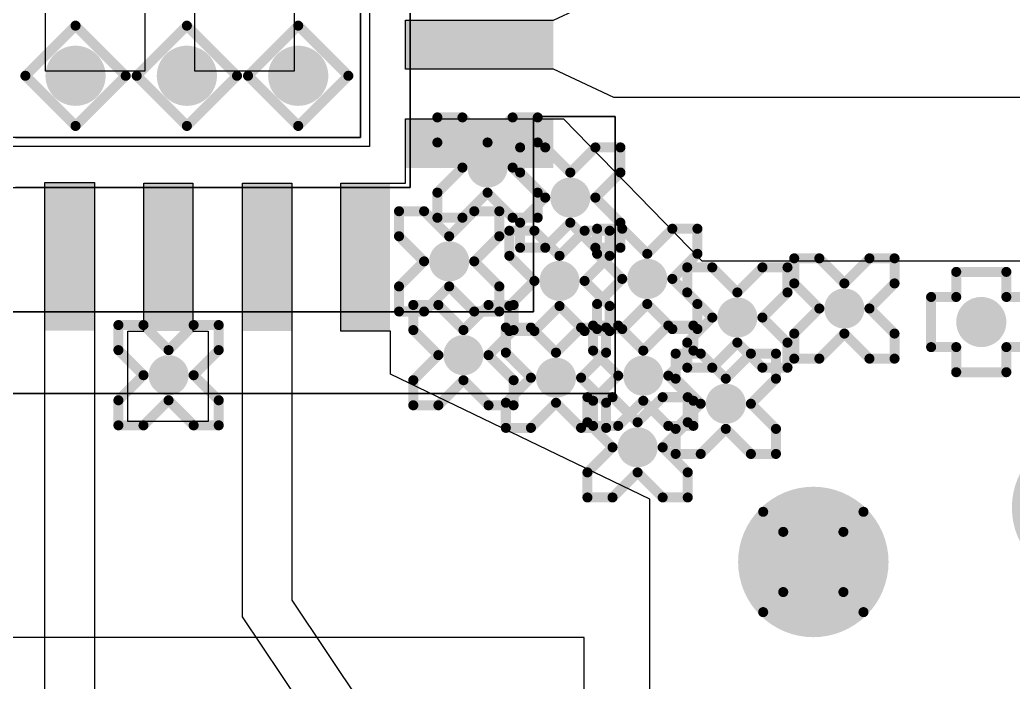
# Model space of a CAD drawing. Header units: millimetres. Extents: x -0.89 to 0.88, y -1.01 to 1.57.
# Drawn here: x -0.0001 to 0.1979, y -0.1763 to -0.0442 of the extents above; entities that cross this region are included whole.
import ezdxf

# ---------------------------------------------------------------- set-up
doc = ezdxf.new("R2010")
doc.units = ezdxf.units.MM
doc.header["$MEASUREMENT"] = 0
for name, color, linetype in [('BottomLayer', 5, 'Continuous'), ('DrillDrawing', 1, 'Continuous'), ('MultiLayer', 9, 'Continuous'), ('TopLayer', 1, 'Continuous'), ('TopPaste', 8, 'Continuous'), ('TopSolder', 216, 'Continuous'), ('ViaHoleLayer', 16, 'Continuous')]:
    doc.layers.add(name, color=color, linetype=linetype)

msp = doc.modelspace()

# ---------------------------------------------------------------- linework, layer by layer
at = {"layer": 'BottomLayer'}
for points, const_width in [([(0.008, -0.0554, 1), (0.014, -0.0554, 1)], 0.006), ([(0.0302, -0.0554, 1), (0.0362, -0.0554, 1)], 0.006), ([(0.0524, -0.0554, 1), (0.0584, -0.0554, 1)], 0.006), ([(0.09115, -0.0737, 1), (0.09515, -0.0737, 1)], 0.004), ([(0.10765, -0.07969, 1), (0.11165, -0.07969, 1)], 0.004), ([(0.0835, -0.0924, 1), (0.0875, -0.0924, 1)], 0.004), ([(0.1055, -0.0963, 1), (0.1095, -0.0963, 1)], 0.004), ([(0.123, -0.0959, 1), (0.127, -0.0959, 1)], 0.004), ([(0.1623, -0.1018, 1), (0.1663, -0.1018, 1)], 0.004), ([(0.14096, -0.1036, 1), (0.14496, -0.1036, 1)], 0.004), ([(0.1891, -0.1045, 1), (0.1941, -0.1045, 1)], 0.005), ([(0.08635, -0.1111, 1), (0.09035, -0.1111, 1)], 0.004), ([(0.02755, -0.1151, 1), (0.03155, -0.1151, 1)], 0.004), ([(0.1048, -0.1156, 1), (0.1088, -0.1156, 1)], 0.004), ([(0.1222, -0.1152, 1), (0.1262, -0.1152, 1)], 0.004), ([(0.13866, -0.1208, 1), (0.14266, -0.1208, 1)], 0.004), ([(0.12107, -0.12948, 1), (0.12507, -0.12948, 1)], 0.004), ([(0.2052, -0.1415, 1), (0.2202, -0.1415, 1)], 0.015), ([(0.15061, -0.15234, 1), (0.16561, -0.15234, 1)], 0.015)]:
    msp.add_lwpolyline(points, format="xyb", close=True, dxfattribs=dict(at, const_width=const_width))
at = {"layer": 'DrillDrawing', "const_width": 0.002}
for points in [[(0.001, -0.0554), (0.011, -0.0454)], [(0.011, -0.0454), (0.021, -0.0554)], [(0.0232, -0.0554), (0.0332, -0.0454)], [(0.0332, -0.0454), (0.0432, -0.0554)], [(0.0454, -0.0554), (0.0554, -0.0454)], [(0.0554, -0.0454), (0.0654, -0.0554)], [(0.001, -0.0554), (0.011, -0.0654)], [(0.011, -0.0654), (0.021, -0.0554)], [(0.0232, -0.0554), (0.0332, -0.0654)], [(0.0332, -0.0654), (0.0432, -0.0554)], [(0.0454, -0.0554), (0.0554, -0.0654)], [(0.0554, -0.0654), (0.0654, -0.0554)], [(0.08315, -0.0687), (0.08315, -0.0637)], [(0.08315, -0.0637), (0.08815, -0.0637)], [(0.08815, -0.0637), (0.09315, -0.0687)], [(0.09315, -0.0687), (0.09815, -0.0637)], [(0.09815, -0.0637), (0.10315, -0.0637)], [(0.10315, -0.0687), (0.10315, -0.0637)], [(0.08315, -0.0687), (0.08815, -0.0737)], [(0.09815, -0.0737), (0.10315, -0.0687)], [(0.09965, -0.07469), (0.09965, -0.06969)], [(0.09965, -0.06969), (0.10465, -0.06969)], [(0.10465, -0.06969), (0.10965, -0.07469)], [(0.10965, -0.07469), (0.11465, -0.06969)], [(0.11465, -0.06969), (0.11965, -0.06969)], [(0.11965, -0.07469), (0.11965, -0.06969)], [(0.08315, -0.0787), (0.08815, -0.0737)], [(0.09815, -0.0737), (0.10315, -0.0787)], [(0.09965, -0.07469), (0.10465, -0.07969)], [(0.11465, -0.07969), (0.11965, -0.07469)], [(0.08315, -0.0837), (0.08315, -0.0787)], [(0.08815, -0.0837), (0.09315, -0.0787)], [(0.09315, -0.0787), (0.09815, -0.0837)], [(0.09965, -0.08469), (0.10465, -0.07969)], [(0.10315, -0.0837), (0.10315, -0.0787)], [(0.11465, -0.07969), (0.11965, -0.08469)], [(0.0755, -0.0874), (0.0755, -0.0824)], [(0.0755, -0.0824), (0.0805, -0.0824)], [(0.0805, -0.0824), (0.0855, -0.0874)], [(0.08315, -0.0837), (0.08815, -0.0837)], [(0.0855, -0.0874), (0.0905, -0.0824)], [(0.0905, -0.0824), (0.0955, -0.0824)], [(0.0955, -0.0874), (0.0955, -0.0824)], [(0.09815, -0.0837), (0.10315, -0.0837)], [(0.09965, -0.08969), (0.09965, -0.08469)], [(0.10465, -0.08969), (0.10965, -0.08469)], [(0.10965, -0.08469), (0.11465, -0.08969)], [(0.115, -0.0909), (0.115, -0.0859)], [(0.115, -0.0859), (0.12, -0.0859)], [(0.11965, -0.08969), (0.11965, -0.08469)], [(0.12, -0.0859), (0.125, -0.0909)], [(0.125, -0.0909), (0.13, -0.0859)], [(0.13, -0.0859), (0.135, -0.0859)], [(0.135, -0.0909), (0.135, -0.0859)], [(0.0755, -0.0874), (0.0805, -0.0924)], [(0.0905, -0.0924), (0.0955, -0.0874)], [(0.0975, -0.0913), (0.0975, -0.0863)], [(0.0975, -0.0863), (0.1025, -0.0863)], [(0.1025, -0.0863), (0.1075, -0.0913)], [(0.1075, -0.0913), (0.1125, -0.0863)], [(0.1125, -0.0863), (0.1175, -0.0863)], [(0.1175, -0.0913), (0.1175, -0.0863)], [(0.09965, -0.08969), (0.10465, -0.08969)], [(0.11465, -0.08969), (0.11965, -0.08969)], [(0.0975, -0.0913), (0.1025, -0.0963)], [(0.1125, -0.0963), (0.1175, -0.0913)], [(0.115, -0.0909), (0.12, -0.0959)], [(0.13, -0.0959), (0.135, -0.0909)], [(0.1543, -0.0968), (0.1543, -0.0918)], [(0.1543, -0.0918), (0.1593, -0.0918)], [(0.1593, -0.0918), (0.1643, -0.0968)], [(0.1643, -0.0968), (0.1693, -0.0918)], [(0.1693, -0.0918), (0.1743, -0.0918)], [(0.1743, -0.0968), (0.1743, -0.0918)], [(0.0755, -0.0974), (0.0805, -0.0924)], [(0.0905, -0.0924), (0.0955, -0.0974)], [(0.13296, -0.0986), (0.13296, -0.0936)], [(0.13296, -0.0936), (0.13796, -0.0936)], [(0.13796, -0.0936), (0.14296, -0.0986)], [(0.14296, -0.0986), (0.14796, -0.0936)], [(0.14796, -0.0936), (0.15296, -0.0936)], [(0.15296, -0.0986), (0.15296, -0.0936)], [(0.115, -0.1009), (0.12, -0.0959)], [(0.13, -0.0959), (0.135, -0.1009)], [(0.1866, -0.0995), (0.1866, -0.0945)], [(0.1866, -0.0945), (0.1966, -0.0945)], [(0.1966, -0.0995), (0.1966, -0.0945)], [(0.0755, -0.1024), (0.0755, -0.0974)], [(0.0805, -0.1024), (0.0855, -0.0974)], [(0.0855, -0.0974), (0.0905, -0.1024)], [(0.0955, -0.1024), (0.0955, -0.0974)], [(0.0975, -0.1013), (0.1025, -0.0963)], [(0.1125, -0.0963), (0.1175, -0.1013)], [(0.1543, -0.0968), (0.1593, -0.1018)], [(0.1693, -0.1018), (0.1743, -0.0968)], [(0.13296, -0.0986), (0.13796, -0.1036)], [(0.14796, -0.1036), (0.15296, -0.0986)], [(0.1816, -0.1095), (0.1816, -0.0995)], [(0.1816, -0.0995), (0.1866, -0.0995)], [(0.1966, -0.0995), (0.2016, -0.0995)], [(0.07835, -0.1061), (0.07835, -0.1011)], [(0.07835, -0.1011), (0.08335, -0.1011)], [(0.08335, -0.1011), (0.08835, -0.1061)], [(0.08835, -0.1061), (0.09335, -0.1011)], [(0.09335, -0.1011), (0.09835, -0.1011)], [(0.0975, -0.1063), (0.0975, -0.1013)], [(0.09835, -0.1061), (0.09835, -0.1011)], [(0.1025, -0.1063), (0.1075, -0.1013)], [(0.1075, -0.1013), (0.1125, -0.1063)], [(0.115, -0.1059), (0.115, -0.1009)], [(0.1175, -0.1063), (0.1175, -0.1013)], [(0.12, -0.1059), (0.125, -0.1009)], [(0.125, -0.1009), (0.13, -0.1059)], [(0.135, -0.1059), (0.135, -0.1009)], [(0.1543, -0.1068), (0.1593, -0.1018)], [(0.1693, -0.1018), (0.1743, -0.1068)], [(0.0755, -0.1024), (0.0805, -0.1024)], [(0.0905, -0.1024), (0.0955, -0.1024)], [(0.13296, -0.1086), (0.13796, -0.1036)], [(0.14796, -0.1036), (0.15296, -0.1086)], [(0.01955, -0.1101), (0.01955, -0.1051)], [(0.01955, -0.1051), (0.02455, -0.1051)], [(0.02455, -0.1051), (0.02955, -0.1101)], [(0.02955, -0.1101), (0.03455, -0.1051)], [(0.03455, -0.1051), (0.03955, -0.1051)], [(0.03955, -0.1101), (0.03955, -0.1051)], [(0.0968, -0.1106), (0.0968, -0.1056)], [(0.0968, -0.1056), (0.1018, -0.1056)], [(0.1018, -0.1056), (0.1068, -0.1106)], [(0.1068, -0.1106), (0.1118, -0.1056)], [(0.1118, -0.1056), (0.1168, -0.1056)], [(0.1142, -0.1102), (0.1142, -0.1052)], [(0.1142, -0.1052), (0.1192, -0.1052)], [(0.115, -0.1059), (0.12, -0.1059)], [(0.1168, -0.1106), (0.1168, -0.1056)], [(0.1192, -0.1052), (0.1242, -0.1102)], [(0.1242, -0.1102), (0.1292, -0.1052)], [(0.1292, -0.1052), (0.1342, -0.1052)], [(0.13, -0.1059), (0.135, -0.1059)], [(0.1342, -0.1102), (0.1342, -0.1052)], [(0.07835, -0.1061), (0.08335, -0.1111)], [(0.09335, -0.1111), (0.09835, -0.1061)], [(0.0975, -0.1063), (0.1025, -0.1063)], [(0.1125, -0.1063), (0.1175, -0.1063)], [(0.1543, -0.1118), (0.1543, -0.1068)], [(0.1593, -0.1118), (0.1643, -0.1068)], [(0.1643, -0.1068), (0.1693, -0.1118)], [(0.1743, -0.1118), (0.1743, -0.1068)], [(0.13296, -0.1136), (0.13296, -0.1086)], [(0.13796, -0.1136), (0.14296, -0.1086)], [(0.14296, -0.1086), (0.14796, -0.1136)], [(0.15296, -0.1136), (0.15296, -0.1086)], [(0.1816, -0.1095), (0.1866, -0.1095)], [(0.1866, -0.1145), (0.1866, -0.1095)], [(0.1966, -0.1095), (0.2016, -0.1095)], [(0.1966, -0.1145), (0.1966, -0.1095)], [(0.01955, -0.1101), (0.02455, -0.1151)], [(0.03455, -0.1151), (0.03955, -0.1101)], [(0.07835, -0.1161), (0.08335, -0.1111)], [(0.09335, -0.1111), (0.09835, -0.1161)], [(0.0968, -0.1106), (0.1018, -0.1156)], [(0.1118, -0.1156), (0.1168, -0.1106)], [(0.1142, -0.1102), (0.1192, -0.1152)], [(0.1292, -0.1152), (0.1342, -0.1102)], [(0.13066, -0.1158), (0.13066, -0.1108)], [(0.13066, -0.1108), (0.13566, -0.1108)], [(0.13566, -0.1108), (0.14066, -0.1158)], [(0.14066, -0.1158), (0.14566, -0.1108)], [(0.14566, -0.1108), (0.15066, -0.1108)], [(0.15066, -0.1158), (0.15066, -0.1108)], [(0.1543, -0.1118), (0.1593, -0.1118)], [(0.1693, -0.1118), (0.1743, -0.1118)], [(0.13296, -0.1136), (0.13796, -0.1136)], [(0.14796, -0.1136), (0.15296, -0.1136)], [(0.01955, -0.1201), (0.02455, -0.1151)], [(0.03455, -0.1151), (0.03955, -0.1201)], [(0.0968, -0.1206), (0.1018, -0.1156)], [(0.1118, -0.1156), (0.1168, -0.1206)], [(0.1142, -0.1202), (0.1192, -0.1152)], [(0.1292, -0.1152), (0.1342, -0.1202)], [(0.13066, -0.1158), (0.13566, -0.1208)], [(0.14566, -0.1208), (0.15066, -0.1158)], [(0.1866, -0.1145), (0.1966, -0.1145)], [(0.07835, -0.1211), (0.07835, -0.1161)], [(0.08335, -0.1211), (0.08835, -0.1161)], [(0.08835, -0.1161), (0.09335, -0.1211)], [(0.09835, -0.1211), (0.09835, -0.1161)], [(0.11307, -0.12448), (0.11307, -0.11948)], [(0.11307, -0.11948), (0.11807, -0.11948)], [(0.11807, -0.11948), (0.12307, -0.12448)], [(0.12307, -0.12448), (0.12807, -0.11948)], [(0.12807, -0.11948), (0.13307, -0.11948)], [(0.13307, -0.12448), (0.13307, -0.11948)], [(0.01955, -0.1251), (0.01955, -0.1201)], [(0.02455, -0.1251), (0.02955, -0.1201)], [(0.02955, -0.1201), (0.03455, -0.1251)], [(0.03955, -0.1251), (0.03955, -0.1201)], [(0.07835, -0.1211), (0.08335, -0.1211)], [(0.09335, -0.1211), (0.09835, -0.1211)], [(0.0968, -0.1256), (0.0968, -0.1206)], [(0.1018, -0.1256), (0.1068, -0.1206)], [(0.1068, -0.1206), (0.1118, -0.1256)], [(0.1142, -0.1252), (0.1142, -0.1202)], [(0.1168, -0.1256), (0.1168, -0.1206)], [(0.1192, -0.1252), (0.1242, -0.1202)], [(0.1242, -0.1202), (0.1292, -0.1252)], [(0.13066, -0.1258), (0.13566, -0.1208)], [(0.1342, -0.1252), (0.1342, -0.1202)], [(0.14566, -0.1208), (0.15066, -0.1258)], [(0.01955, -0.1251), (0.02455, -0.1251)], [(0.03455, -0.1251), (0.03955, -0.1251)], [(0.0968, -0.1256), (0.1018, -0.1256)], [(0.1118, -0.1256), (0.1168, -0.1256)], [(0.11307, -0.12448), (0.11807, -0.12948)], [(0.1142, -0.1252), (0.1192, -0.1252)], [(0.12807, -0.12948), (0.13307, -0.12448)], [(0.1292, -0.1252), (0.1342, -0.1252)], [(0.13066, -0.1308), (0.13066, -0.1258)], [(0.13566, -0.1308), (0.14066, -0.1258)], [(0.14066, -0.1258), (0.14566, -0.1308)], [(0.15066, -0.1308), (0.15066, -0.1258)], [(0.11307, -0.13448), (0.11807, -0.12948)], [(0.12807, -0.12948), (0.13307, -0.13448)], [(0.13066, -0.1308), (0.13566, -0.1308)], [(0.14566, -0.1308), (0.15066, -0.1308)], [(0.11307, -0.13948), (0.11307, -0.13448)], [(0.11807, -0.13948), (0.12307, -0.13448)], [(0.12307, -0.13448), (0.12807, -0.13948)], [(0.13307, -0.13948), (0.13307, -0.13448)], [(0.11307, -0.13948), (0.11807, -0.13948)], [(0.12807, -0.13948), (0.13307, -0.13948)], [(0.14811, -0.14234), (0.16811, -0.14234)], [(0.14811, -0.16234), (0.14811, -0.14234)], [(0.16811, -0.16234), (0.16811, -0.14234)], [(0.15211, -0.14634), (0.16411, -0.14634)], [(0.15211, -0.15834), (0.15211, -0.14634)], [(0.16411, -0.15834), (0.16411, -0.14634)], [(0.15211, -0.15834), (0.16411, -0.15834)], [(0.14811, -0.16234), (0.16811, -0.16234)]]:
    msp.add_lwpolyline(points, dxfattribs=at)
at = {"layer": 'DrillDrawing', "const_width": 0.001}
for points in [[(0.0105, -0.0454, 1), (0.0115, -0.0454, 1)], [(0.0105, -0.0454, 1), (0.0115, -0.0454, 1)], [(0.0327, -0.0454, 1), (0.0337, -0.0454, 1)], [(0.0327, -0.0454, 1), (0.0337, -0.0454, 1)], [(0.0549, -0.0454, 1), (0.0559, -0.0454, 1)], [(0.0549, -0.0454, 1), (0.0559, -0.0454, 1)], [(0.0005, -0.0554, 1), (0.0015, -0.0554, 1)], [(0.0005, -0.0554, 1), (0.0015, -0.0554, 1)], [(0.0205, -0.0554, 1), (0.0215, -0.0554, 1)], [(0.0205, -0.0554, 1), (0.0215, -0.0554, 1)], [(0.0227, -0.0554, 1), (0.0237, -0.0554, 1)], [(0.0227, -0.0554, 1), (0.0237, -0.0554, 1)], [(0.0427, -0.0554, 1), (0.0437, -0.0554, 1)], [(0.0427, -0.0554, 1), (0.0437, -0.0554, 1)], [(0.0449, -0.0554, 1), (0.0459, -0.0554, 1)], [(0.0449, -0.0554, 1), (0.0459, -0.0554, 1)], [(0.0649, -0.0554, 1), (0.0659, -0.0554, 1)], [(0.0649, -0.0554, 1), (0.0659, -0.0554, 1)], [(0.08265, -0.0637, 1), (0.08365, -0.0637, 1)], [(0.08265, -0.0637, 1), (0.08365, -0.0637, 1)], [(0.08765, -0.0637, 1), (0.08865, -0.0637, 1)], [(0.08765, -0.0637, 1), (0.08865, -0.0637, 1)], [(0.09765, -0.0637, 1), (0.09865, -0.0637, 1)], [(0.09765, -0.0637, 1), (0.09865, -0.0637, 1)], [(0.10265, -0.0637, 1), (0.10365, -0.0637, 1)], [(0.10265, -0.0637, 1), (0.10365, -0.0637, 1)], [(0.0105, -0.0654, 1), (0.0115, -0.0654, 1)], [(0.0105, -0.0654, 1), (0.0115, -0.0654, 1)], [(0.0327, -0.0654, 1), (0.0337, -0.0654, 1)], [(0.0327, -0.0654, 1), (0.0337, -0.0654, 1)], [(0.0549, -0.0654, 1), (0.0559, -0.0654, 1)], [(0.0549, -0.0654, 1), (0.0559, -0.0654, 1)], [(0.08265, -0.0687, 1), (0.08365, -0.0687, 1)], [(0.08265, -0.0687, 1), (0.08365, -0.0687, 1)], [(0.09265, -0.0687, 1), (0.09365, -0.0687, 1)], [(0.09265, -0.0687, 1), (0.09365, -0.0687, 1)], [(0.09915, -0.06969, 1), (0.10015, -0.06969, 1)], [(0.09915, -0.06969, 1), (0.10015, -0.06969, 1)], [(0.10265, -0.0687, 1), (0.10365, -0.0687, 1)], [(0.10265, -0.0687, 1), (0.10365, -0.0687, 1)], [(0.10415, -0.06969, 1), (0.10515, -0.06969, 1)], [(0.10415, -0.06969, 1), (0.10515, -0.06969, 1)], [(0.11415, -0.06969, 1), (0.11515, -0.06969, 1)], [(0.11415, -0.06969, 1), (0.11515, -0.06969, 1)], [(0.11915, -0.06969, 1), (0.12015, -0.06969, 1)], [(0.11915, -0.06969, 1), (0.12015, -0.06969, 1)], [(0.08765, -0.0737, 1), (0.08865, -0.0737, 1)], [(0.08765, -0.0737, 1), (0.08865, -0.0737, 1)], [(0.09765, -0.0737, 1), (0.09865, -0.0737, 1)], [(0.09765, -0.0737, 1), (0.09865, -0.0737, 1)], [(0.09915, -0.07469, 1), (0.10015, -0.07469, 1)], [(0.09915, -0.07469, 1), (0.10015, -0.07469, 1)], [(0.10915, -0.07469, 1), (0.11015, -0.07469, 1)], [(0.10915, -0.07469, 1), (0.11015, -0.07469, 1)], [(0.11915, -0.07469, 1), (0.12015, -0.07469, 1)], [(0.11915, -0.07469, 1), (0.12015, -0.07469, 1)], [(0.08265, -0.0787, 1), (0.08365, -0.0787, 1)], [(0.08265, -0.0787, 1), (0.08365, -0.0787, 1)], [(0.09265, -0.0787, 1), (0.09365, -0.0787, 1)], [(0.09265, -0.0787, 1), (0.09365, -0.0787, 1)], [(0.10265, -0.0787, 1), (0.10365, -0.0787, 1)], [(0.10265, -0.0787, 1), (0.10365, -0.0787, 1)], [(0.10415, -0.07969, 1), (0.10515, -0.07969, 1)], [(0.10415, -0.07969, 1), (0.10515, -0.07969, 1)], [(0.11415, -0.07969, 1), (0.11515, -0.07969, 1)], [(0.11415, -0.07969, 1), (0.11515, -0.07969, 1)], [(0.075, -0.0824, 1), (0.076, -0.0824, 1)], [(0.075, -0.0824, 1), (0.076, -0.0824, 1)], [(0.08, -0.0824, 1), (0.081, -0.0824, 1)], [(0.08, -0.0824, 1), (0.081, -0.0824, 1)], [(0.08265, -0.0837, 1), (0.08365, -0.0837, 1)], [(0.08265, -0.0837, 1), (0.08365, -0.0837, 1)], [(0.08765, -0.0837, 1), (0.08865, -0.0837, 1)], [(0.08765, -0.0837, 1), (0.08865, -0.0837, 1)], [(0.09, -0.0824, 1), (0.091, -0.0824, 1)], [(0.09, -0.0824, 1), (0.091, -0.0824, 1)], [(0.095, -0.0824, 1), (0.096, -0.0824, 1)], [(0.095, -0.0824, 1), (0.096, -0.0824, 1)], [(0.09765, -0.0837, 1), (0.09865, -0.0837, 1)], [(0.09765, -0.0837, 1), (0.09865, -0.0837, 1)], [(0.10265, -0.0837, 1), (0.10365, -0.0837, 1)], [(0.10265, -0.0837, 1), (0.10365, -0.0837, 1)], [(0.09915, -0.08469, 1), (0.10015, -0.08469, 1)], [(0.09915, -0.08469, 1), (0.10015, -0.08469, 1)], [(0.10915, -0.08469, 1), (0.11015, -0.08469, 1)], [(0.10915, -0.08469, 1), (0.11015, -0.08469, 1)], [(0.1145, -0.0859, 1), (0.1155, -0.0859, 1)], [(0.1145, -0.0859, 1), (0.1155, -0.0859, 1)], [(0.11915, -0.08469, 1), (0.12015, -0.08469, 1)], [(0.11915, -0.08469, 1), (0.12015, -0.08469, 1)], [(0.1195, -0.0859, 1), (0.1205, -0.0859, 1)], [(0.1195, -0.0859, 1), (0.1205, -0.0859, 1)], [(0.1295, -0.0859, 1), (0.1305, -0.0859, 1)], [(0.1295, -0.0859, 1), (0.1305, -0.0859, 1)], [(0.1345, -0.0859, 1), (0.1355, -0.0859, 1)], [(0.1345, -0.0859, 1), (0.1355, -0.0859, 1)], [(0.075, -0.0874, 1), (0.076, -0.0874, 1)], [(0.075, -0.0874, 1), (0.076, -0.0874, 1)], [(0.085, -0.0874, 1), (0.086, -0.0874, 1)], [(0.085, -0.0874, 1), (0.086, -0.0874, 1)], [(0.095, -0.0874, 1), (0.096, -0.0874, 1)], [(0.095, -0.0874, 1), (0.096, -0.0874, 1)], [(0.097, -0.0863, 1), (0.098, -0.0863, 1)], [(0.097, -0.0863, 1), (0.098, -0.0863, 1)], [(0.102, -0.0863, 1), (0.103, -0.0863, 1)], [(0.102, -0.0863, 1), (0.103, -0.0863, 1)], [(0.112, -0.0863, 1), (0.113, -0.0863, 1)], [(0.112, -0.0863, 1), (0.113, -0.0863, 1)], [(0.117, -0.0863, 1), (0.118, -0.0863, 1)], [(0.117, -0.0863, 1), (0.118, -0.0863, 1)], [(0.09915, -0.08969, 1), (0.10015, -0.08969, 1)], [(0.09915, -0.08969, 1), (0.10015, -0.08969, 1)], [(0.10415, -0.08969, 1), (0.10515, -0.08969, 1)], [(0.10415, -0.08969, 1), (0.10515, -0.08969, 1)], [(0.11415, -0.08969, 1), (0.11515, -0.08969, 1)], [(0.11415, -0.08969, 1), (0.11515, -0.08969, 1)], [(0.11915, -0.08969, 1), (0.12015, -0.08969, 1)], [(0.11915, -0.08969, 1), (0.12015, -0.08969, 1)], [(0.097, -0.0913, 1), (0.098, -0.0913, 1)], [(0.097, -0.0913, 1), (0.098, -0.0913, 1)], [(0.107, -0.0913, 1), (0.108, -0.0913, 1)], [(0.107, -0.0913, 1), (0.108, -0.0913, 1)], [(0.1145, -0.0909, 1), (0.1155, -0.0909, 1)], [(0.1145, -0.0909, 1), (0.1155, -0.0909, 1)], [(0.117, -0.0913, 1), (0.118, -0.0913, 1)], [(0.117, -0.0913, 1), (0.118, -0.0913, 1)], [(0.1245, -0.0909, 1), (0.1255, -0.0909, 1)], [(0.1245, -0.0909, 1), (0.1255, -0.0909, 1)], [(0.1345, -0.0909, 1), (0.1355, -0.0909, 1)], [(0.1345, -0.0909, 1), (0.1355, -0.0909, 1)], [(0.1538, -0.0918, 1), (0.1548, -0.0918, 1)], [(0.1538, -0.0918, 1), (0.1548, -0.0918, 1)], [(0.1588, -0.0918, 1), (0.1598, -0.0918, 1)], [(0.1588, -0.0918, 1), (0.1598, -0.0918, 1)], [(0.1688, -0.0918, 1), (0.1698, -0.0918, 1)], [(0.1688, -0.0918, 1), (0.1698, -0.0918, 1)], [(0.1738, -0.0918, 1), (0.1748, -0.0918, 1)], [(0.1738, -0.0918, 1), (0.1748, -0.0918, 1)], [(0.08, -0.0924, 1), (0.081, -0.0924, 1)], [(0.08, -0.0924, 1), (0.081, -0.0924, 1)], [(0.09, -0.0924, 1), (0.091, -0.0924, 1)], [(0.09, -0.0924, 1), (0.091, -0.0924, 1)], [(0.13246, -0.0936, 1), (0.13346, -0.0936, 1)], [(0.13246, -0.0936, 1), (0.13346, -0.0936, 1)], [(0.13746, -0.0936, 1), (0.13846, -0.0936, 1)], [(0.13746, -0.0936, 1), (0.13846, -0.0936, 1)], [(0.14746, -0.0936, 1), (0.14846, -0.0936, 1)], [(0.14746, -0.0936, 1), (0.14846, -0.0936, 1)], [(0.15246, -0.0936, 1), (0.15346, -0.0936, 1)], [(0.15246, -0.0936, 1), (0.15346, -0.0936, 1)], [(0.1195, -0.0959, 1), (0.1205, -0.0959, 1)], [(0.1195, -0.0959, 1), (0.1205, -0.0959, 1)], [(0.1295, -0.0959, 1), (0.1305, -0.0959, 1)], [(0.1295, -0.0959, 1), (0.1305, -0.0959, 1)], [(0.1861, -0.0945, 1), (0.1871, -0.0945, 1)], [(0.1861, -0.0945, 1), (0.1871, -0.0945, 1)], [(0.1961, -0.0945, 1), (0.1971, -0.0945, 1)], [(0.1961, -0.0945, 1), (0.1971, -0.0945, 1)], [(0.075, -0.0974, 1), (0.076, -0.0974, 1)], [(0.075, -0.0974, 1), (0.076, -0.0974, 1)], [(0.085, -0.0974, 1), (0.086, -0.0974, 1)], [(0.085, -0.0974, 1), (0.086, -0.0974, 1)], [(0.095, -0.0974, 1), (0.096, -0.0974, 1)], [(0.095, -0.0974, 1), (0.096, -0.0974, 1)], [(0.102, -0.0963, 1), (0.103, -0.0963, 1)], [(0.102, -0.0963, 1), (0.103, -0.0963, 1)], [(0.112, -0.0963, 1), (0.113, -0.0963, 1)], [(0.112, -0.0963, 1), (0.113, -0.0963, 1)], [(0.1538, -0.0968, 1), (0.1548, -0.0968, 1)], [(0.1538, -0.0968, 1), (0.1548, -0.0968, 1)], [(0.1638, -0.0968, 1), (0.1648, -0.0968, 1)], [(0.1638, -0.0968, 1), (0.1648, -0.0968, 1)], [(0.1738, -0.0968, 1), (0.1748, -0.0968, 1)], [(0.1738, -0.0968, 1), (0.1748, -0.0968, 1)], [(0.13246, -0.0986, 1), (0.13346, -0.0986, 1)], [(0.13246, -0.0986, 1), (0.13346, -0.0986, 1)], [(0.14246, -0.0986, 1), (0.14346, -0.0986, 1)], [(0.14246, -0.0986, 1), (0.14346, -0.0986, 1)], [(0.15246, -0.0986, 1), (0.15346, -0.0986, 1)], [(0.15246, -0.0986, 1), (0.15346, -0.0986, 1)], [(0.1811, -0.0995, 1), (0.1821, -0.0995, 1)], [(0.1811, -0.0995, 1), (0.1821, -0.0995, 1)], [(0.1861, -0.0995, 1), (0.1871, -0.0995, 1)], [(0.1861, -0.0995, 1), (0.1871, -0.0995, 1)], [(0.1961, -0.0995, 1), (0.1971, -0.0995, 1)], [(0.1961, -0.0995, 1), (0.1971, -0.0995, 1)], [(0.07785, -0.1011, 1), (0.07885, -0.1011, 1)], [(0.07785, -0.1011, 1), (0.07885, -0.1011, 1)], [(0.08285, -0.1011, 1), (0.08385, -0.1011, 1)], [(0.08285, -0.1011, 1), (0.08385, -0.1011, 1)], [(0.09285, -0.1011, 1), (0.09385, -0.1011, 1)], [(0.09285, -0.1011, 1), (0.09385, -0.1011, 1)], [(0.097, -0.1013, 1), (0.098, -0.1013, 1)], [(0.097, -0.1013, 1), (0.098, -0.1013, 1)], [(0.09785, -0.1011, 1), (0.09885, -0.1011, 1)], [(0.09785, -0.1011, 1), (0.09885, -0.1011, 1)], [(0.107, -0.1013, 1), (0.108, -0.1013, 1)], [(0.107, -0.1013, 1), (0.108, -0.1013, 1)], [(0.1145, -0.1009, 1), (0.1155, -0.1009, 1)], [(0.1145, -0.1009, 1), (0.1155, -0.1009, 1)], [(0.117, -0.1013, 1), (0.118, -0.1013, 1)], [(0.117, -0.1013, 1), (0.118, -0.1013, 1)], [(0.1245, -0.1009, 1), (0.1255, -0.1009, 1)], [(0.1245, -0.1009, 1), (0.1255, -0.1009, 1)], [(0.1345, -0.1009, 1), (0.1355, -0.1009, 1)], [(0.1345, -0.1009, 1), (0.1355, -0.1009, 1)], [(0.1588, -0.1018, 1), (0.1598, -0.1018, 1)], [(0.1588, -0.1018, 1), (0.1598, -0.1018, 1)], [(0.1688, -0.1018, 1), (0.1698, -0.1018, 1)], [(0.1688, -0.1018, 1), (0.1698, -0.1018, 1)], [(0.075, -0.1024, 1), (0.076, -0.1024, 1)], [(0.075, -0.1024, 1), (0.076, -0.1024, 1)], [(0.08, -0.1024, 1), (0.081, -0.1024, 1)], [(0.08, -0.1024, 1), (0.081, -0.1024, 1)], [(0.09, -0.1024, 1), (0.091, -0.1024, 1)], [(0.09, -0.1024, 1), (0.091, -0.1024, 1)], [(0.095, -0.1024, 1), (0.096, -0.1024, 1)], [(0.095, -0.1024, 1), (0.096, -0.1024, 1)], [(0.13746, -0.1036, 1), (0.13846, -0.1036, 1)], [(0.13746, -0.1036, 1), (0.13846, -0.1036, 1)], [(0.14746, -0.1036, 1), (0.14846, -0.1036, 1)], [(0.14746, -0.1036, 1), (0.14846, -0.1036, 1)], [(0.01905, -0.1051, 1), (0.02005, -0.1051, 1)], [(0.01905, -0.1051, 1), (0.02005, -0.1051, 1)], [(0.02405, -0.1051, 1), (0.02505, -0.1051, 1)], [(0.02405, -0.1051, 1), (0.02505, -0.1051, 1)], [(0.03405, -0.1051, 1), (0.03505, -0.1051, 1)], [(0.03405, -0.1051, 1), (0.03505, -0.1051, 1)], [(0.03905, -0.1051, 1), (0.04005, -0.1051, 1)], [(0.03905, -0.1051, 1), (0.04005, -0.1051, 1)], [(0.0963, -0.1056, 1), (0.0973, -0.1056, 1)], [(0.0963, -0.1056, 1), (0.0973, -0.1056, 1)], [(0.1013, -0.1056, 1), (0.1023, -0.1056, 1)], [(0.1013, -0.1056, 1), (0.1023, -0.1056, 1)], [(0.1113, -0.1056, 1), (0.1123, -0.1056, 1)], [(0.1113, -0.1056, 1), (0.1123, -0.1056, 1)], [(0.1137, -0.1052, 1), (0.1147, -0.1052, 1)], [(0.1137, -0.1052, 1), (0.1147, -0.1052, 1)], [(0.1145, -0.1059, 1), (0.1155, -0.1059, 1)], [(0.1145, -0.1059, 1), (0.1155, -0.1059, 1)], [(0.1163, -0.1056, 1), (0.1173, -0.1056, 1)], [(0.1163, -0.1056, 1), (0.1173, -0.1056, 1)], [(0.1187, -0.1052, 1), (0.1197, -0.1052, 1)], [(0.1187, -0.1052, 1), (0.1197, -0.1052, 1)], [(0.1195, -0.1059, 1), (0.1205, -0.1059, 1)], [(0.1195, -0.1059, 1), (0.1205, -0.1059, 1)], [(0.1287, -0.1052, 1), (0.1297, -0.1052, 1)], [(0.1287, -0.1052, 1), (0.1297, -0.1052, 1)], [(0.1295, -0.1059, 1), (0.1305, -0.1059, 1)], [(0.1295, -0.1059, 1), (0.1305, -0.1059, 1)], [(0.1337, -0.1052, 1), (0.1347, -0.1052, 1)], [(0.1337, -0.1052, 1), (0.1347, -0.1052, 1)], [(0.1345, -0.1059, 1), (0.1355, -0.1059, 1)], [(0.1345, -0.1059, 1), (0.1355, -0.1059, 1)], [(0.07785, -0.1061, 1), (0.07885, -0.1061, 1)], [(0.07785, -0.1061, 1), (0.07885, -0.1061, 1)], [(0.08785, -0.1061, 1), (0.08885, -0.1061, 1)], [(0.08785, -0.1061, 1), (0.08885, -0.1061, 1)], [(0.097, -0.1063, 1), (0.098, -0.1063, 1)], [(0.097, -0.1063, 1), (0.098, -0.1063, 1)], [(0.09785, -0.1061, 1), (0.09885, -0.1061, 1)], [(0.09785, -0.1061, 1), (0.09885, -0.1061, 1)], [(0.102, -0.1063, 1), (0.103, -0.1063, 1)], [(0.102, -0.1063, 1), (0.103, -0.1063, 1)], [(0.112, -0.1063, 1), (0.113, -0.1063, 1)], [(0.112, -0.1063, 1), (0.113, -0.1063, 1)], [(0.117, -0.1063, 1), (0.118, -0.1063, 1)], [(0.117, -0.1063, 1), (0.118, -0.1063, 1)], [(0.1538, -0.1068, 1), (0.1548, -0.1068, 1)], [(0.1538, -0.1068, 1), (0.1548, -0.1068, 1)], [(0.1638, -0.1068, 1), (0.1648, -0.1068, 1)], [(0.1638, -0.1068, 1), (0.1648, -0.1068, 1)], [(0.1738, -0.1068, 1), (0.1748, -0.1068, 1)], [(0.1738, -0.1068, 1), (0.1748, -0.1068, 1)], [(0.13246, -0.1086, 1), (0.13346, -0.1086, 1)], [(0.13246, -0.1086, 1), (0.13346, -0.1086, 1)], [(0.14246, -0.1086, 1), (0.14346, -0.1086, 1)], [(0.14246, -0.1086, 1), (0.14346, -0.1086, 1)], [(0.15246, -0.1086, 1), (0.15346, -0.1086, 1)], [(0.15246, -0.1086, 1), (0.15346, -0.1086, 1)], [(0.1811, -0.1095, 1), (0.1821, -0.1095, 1)], [(0.1811, -0.1095, 1), (0.1821, -0.1095, 1)], [(0.1861, -0.1095, 1), (0.1871, -0.1095, 1)], [(0.1861, -0.1095, 1), (0.1871, -0.1095, 1)], [(0.1961, -0.1095, 1), (0.1971, -0.1095, 1)], [(0.1961, -0.1095, 1), (0.1971, -0.1095, 1)], [(0.01905, -0.1101, 1), (0.02005, -0.1101, 1)], [(0.01905, -0.1101, 1), (0.02005, -0.1101, 1)], [(0.02905, -0.1101, 1), (0.03005, -0.1101, 1)], [(0.02905, -0.1101, 1), (0.03005, -0.1101, 1)], [(0.03905, -0.1101, 1), (0.04005, -0.1101, 1)], [(0.03905, -0.1101, 1), (0.04005, -0.1101, 1)], [(0.08285, -0.1111, 1), (0.08385, -0.1111, 1)], [(0.08285, -0.1111, 1), (0.08385, -0.1111, 1)], [(0.09285, -0.1111, 1), (0.09385, -0.1111, 1)], [(0.09285, -0.1111, 1), (0.09385, -0.1111, 1)], [(0.0963, -0.1106, 1), (0.0973, -0.1106, 1)], [(0.0963, -0.1106, 1), (0.0973, -0.1106, 1)], [(0.1063, -0.1106, 1), (0.1073, -0.1106, 1)], [(0.1063, -0.1106, 1), (0.1073, -0.1106, 1)], [(0.1137, -0.1102, 1), (0.1147, -0.1102, 1)], [(0.1137, -0.1102, 1), (0.1147, -0.1102, 1)], [(0.1163, -0.1106, 1), (0.1173, -0.1106, 1)], [(0.1163, -0.1106, 1), (0.1173, -0.1106, 1)], [(0.1237, -0.1102, 1), (0.1247, -0.1102, 1)], [(0.1237, -0.1102, 1), (0.1247, -0.1102, 1)], [(0.13016, -0.1108, 1), (0.13116, -0.1108, 1)], [(0.13016, -0.1108, 1), (0.13116, -0.1108, 1)], [(0.1337, -0.1102, 1), (0.1347, -0.1102, 1)], [(0.1337, -0.1102, 1), (0.1347, -0.1102, 1)], [(0.13516, -0.1108, 1), (0.13616, -0.1108, 1)], [(0.13516, -0.1108, 1), (0.13616, -0.1108, 1)], [(0.14516, -0.1108, 1), (0.14616, -0.1108, 1)], [(0.14516, -0.1108, 1), (0.14616, -0.1108, 1)], [(0.15016, -0.1108, 1), (0.15116, -0.1108, 1)], [(0.15016, -0.1108, 1), (0.15116, -0.1108, 1)], [(0.1538, -0.1118, 1), (0.1548, -0.1118, 1)], [(0.1538, -0.1118, 1), (0.1548, -0.1118, 1)], [(0.1588, -0.1118, 1), (0.1598, -0.1118, 1)], [(0.1588, -0.1118, 1), (0.1598, -0.1118, 1)], [(0.1688, -0.1118, 1), (0.1698, -0.1118, 1)], [(0.1688, -0.1118, 1), (0.1698, -0.1118, 1)], [(0.1738, -0.1118, 1), (0.1748, -0.1118, 1)], [(0.1738, -0.1118, 1), (0.1748, -0.1118, 1)], [(0.13246, -0.1136, 1), (0.13346, -0.1136, 1)], [(0.13246, -0.1136, 1), (0.13346, -0.1136, 1)], [(0.13746, -0.1136, 1), (0.13846, -0.1136, 1)], [(0.13746, -0.1136, 1), (0.13846, -0.1136, 1)], [(0.14746, -0.1136, 1), (0.14846, -0.1136, 1)], [(0.14746, -0.1136, 1), (0.14846, -0.1136, 1)], [(0.15246, -0.1136, 1), (0.15346, -0.1136, 1)], [(0.15246, -0.1136, 1), (0.15346, -0.1136, 1)], [(0.02405, -0.1151, 1), (0.02505, -0.1151, 1)], [(0.02405, -0.1151, 1), (0.02505, -0.1151, 1)], [(0.03405, -0.1151, 1), (0.03505, -0.1151, 1)], [(0.03405, -0.1151, 1), (0.03505, -0.1151, 1)], [(0.1013, -0.1156, 1), (0.1023, -0.1156, 1)], [(0.1013, -0.1156, 1), (0.1023, -0.1156, 1)], [(0.1113, -0.1156, 1), (0.1123, -0.1156, 1)], [(0.1113, -0.1156, 1), (0.1123, -0.1156, 1)], [(0.1187, -0.1152, 1), (0.1197, -0.1152, 1)], [(0.1187, -0.1152, 1), (0.1197, -0.1152, 1)], [(0.1287, -0.1152, 1), (0.1297, -0.1152, 1)], [(0.1287, -0.1152, 1), (0.1297, -0.1152, 1)], [(0.13016, -0.1158, 1), (0.13116, -0.1158, 1)], [(0.13016, -0.1158, 1), (0.13116, -0.1158, 1)], [(0.14016, -0.1158, 1), (0.14116, -0.1158, 1)], [(0.14016, -0.1158, 1), (0.14116, -0.1158, 1)], [(0.15016, -0.1158, 1), (0.15116, -0.1158, 1)], [(0.15016, -0.1158, 1), (0.15116, -0.1158, 1)], [(0.1861, -0.1145, 1), (0.1871, -0.1145, 1)], [(0.1861, -0.1145, 1), (0.1871, -0.1145, 1)], [(0.1961, -0.1145, 1), (0.1971, -0.1145, 1)], [(0.1961, -0.1145, 1), (0.1971, -0.1145, 1)], [(0.07785, -0.1161, 1), (0.07885, -0.1161, 1)], [(0.07785, -0.1161, 1), (0.07885, -0.1161, 1)], [(0.08785, -0.1161, 1), (0.08885, -0.1161, 1)], [(0.08785, -0.1161, 1), (0.08885, -0.1161, 1)], [(0.09785, -0.1161, 1), (0.09885, -0.1161, 1)], [(0.09785, -0.1161, 1), (0.09885, -0.1161, 1)], [(0.11257, -0.11948, 1), (0.11357, -0.11948, 1)], [(0.11257, -0.11948, 1), (0.11357, -0.11948, 1)], [(0.11757, -0.11948, 1), (0.11857, -0.11948, 1)], [(0.11757, -0.11948, 1), (0.11857, -0.11948, 1)], [(0.12757, -0.11948, 1), (0.12857, -0.11948, 1)], [(0.12757, -0.11948, 1), (0.12857, -0.11948, 1)], [(0.13257, -0.11948, 1), (0.13357, -0.11948, 1)], [(0.13257, -0.11948, 1), (0.13357, -0.11948, 1)], [(0.01905, -0.1201, 1), (0.02005, -0.1201, 1)], [(0.01905, -0.1201, 1), (0.02005, -0.1201, 1)], [(0.02905, -0.1201, 1), (0.03005, -0.1201, 1)], [(0.02905, -0.1201, 1), (0.03005, -0.1201, 1)], [(0.03905, -0.1201, 1), (0.04005, -0.1201, 1)], [(0.03905, -0.1201, 1), (0.04005, -0.1201, 1)], [(0.07785, -0.1211, 1), (0.07885, -0.1211, 1)], [(0.07785, -0.1211, 1), (0.07885, -0.1211, 1)], [(0.08285, -0.1211, 1), (0.08385, -0.1211, 1)], [(0.08285, -0.1211, 1), (0.08385, -0.1211, 1)], [(0.09285, -0.1211, 1), (0.09385, -0.1211, 1)], [(0.09285, -0.1211, 1), (0.09385, -0.1211, 1)], [(0.0963, -0.1206, 1), (0.0973, -0.1206, 1)], [(0.0963, -0.1206, 1), (0.0973, -0.1206, 1)], [(0.09785, -0.1211, 1), (0.09885, -0.1211, 1)], [(0.09785, -0.1211, 1), (0.09885, -0.1211, 1)], [(0.1063, -0.1206, 1), (0.1073, -0.1206, 1)], [(0.1063, -0.1206, 1), (0.1073, -0.1206, 1)], [(0.1137, -0.1202, 1), (0.1147, -0.1202, 1)], [(0.1137, -0.1202, 1), (0.1147, -0.1202, 1)], [(0.1163, -0.1206, 1), (0.1173, -0.1206, 1)], [(0.1163, -0.1206, 1), (0.1173, -0.1206, 1)], [(0.1237, -0.1202, 1), (0.1247, -0.1202, 1)], [(0.1237, -0.1202, 1), (0.1247, -0.1202, 1)], [(0.1337, -0.1202, 1), (0.1347, -0.1202, 1)], [(0.1337, -0.1202, 1), (0.1347, -0.1202, 1)], [(0.13516, -0.1208, 1), (0.13616, -0.1208, 1)], [(0.13516, -0.1208, 1), (0.13616, -0.1208, 1)], [(0.14516, -0.1208, 1), (0.14616, -0.1208, 1)], [(0.14516, -0.1208, 1), (0.14616, -0.1208, 1)], [(0.01905, -0.1251, 1), (0.02005, -0.1251, 1)], [(0.01905, -0.1251, 1), (0.02005, -0.1251, 1)], [(0.02405, -0.1251, 1), (0.02505, -0.1251, 1)], [(0.02405, -0.1251, 1), (0.02505, -0.1251, 1)], [(0.03405, -0.1251, 1), (0.03505, -0.1251, 1)], [(0.03405, -0.1251, 1), (0.03505, -0.1251, 1)], [(0.03905, -0.1251, 1), (0.04005, -0.1251, 1)], [(0.03905, -0.1251, 1), (0.04005, -0.1251, 1)], [(0.0963, -0.1256, 1), (0.0973, -0.1256, 1)], [(0.0963, -0.1256, 1), (0.0973, -0.1256, 1)], [(0.1013, -0.1256, 1), (0.1023, -0.1256, 1)], [(0.1013, -0.1256, 1), (0.1023, -0.1256, 1)], [(0.1113, -0.1256, 1), (0.1123, -0.1256, 1)], [(0.1113, -0.1256, 1), (0.1123, -0.1256, 1)], [(0.11257, -0.12448, 1), (0.11357, -0.12448, 1)], [(0.11257, -0.12448, 1), (0.11357, -0.12448, 1)], [(0.1137, -0.1252, 1), (0.1147, -0.1252, 1)], [(0.1137, -0.1252, 1), (0.1147, -0.1252, 1)], [(0.1163, -0.1256, 1), (0.1173, -0.1256, 1)], [(0.1163, -0.1256, 1), (0.1173, -0.1256, 1)], [(0.1187, -0.1252, 1), (0.1197, -0.1252, 1)], [(0.1187, -0.1252, 1), (0.1197, -0.1252, 1)], [(0.12257, -0.12448, 1), (0.12357, -0.12448, 1)], [(0.12257, -0.12448, 1), (0.12357, -0.12448, 1)], [(0.1287, -0.1252, 1), (0.1297, -0.1252, 1)], [(0.1287, -0.1252, 1), (0.1297, -0.1252, 1)], [(0.13257, -0.12448, 1), (0.13357, -0.12448, 1)], [(0.13257, -0.12448, 1), (0.13357, -0.12448, 1)], [(0.1337, -0.1252, 1), (0.1347, -0.1252, 1)], [(0.1337, -0.1252, 1), (0.1347, -0.1252, 1)], [(0.13016, -0.1258, 1), (0.13116, -0.1258, 1)], [(0.13016, -0.1258, 1), (0.13116, -0.1258, 1)], [(0.14016, -0.1258, 1), (0.14116, -0.1258, 1)], [(0.14016, -0.1258, 1), (0.14116, -0.1258, 1)], [(0.15016, -0.1258, 1), (0.15116, -0.1258, 1)], [(0.15016, -0.1258, 1), (0.15116, -0.1258, 1)], [(0.11757, -0.12948, 1), (0.11857, -0.12948, 1)], [(0.11757, -0.12948, 1), (0.11857, -0.12948, 1)], [(0.12757, -0.12948, 1), (0.12857, -0.12948, 1)], [(0.12757, -0.12948, 1), (0.12857, -0.12948, 1)], [(0.13016, -0.1308, 1), (0.13116, -0.1308, 1)], [(0.13016, -0.1308, 1), (0.13116, -0.1308, 1)], [(0.13516, -0.1308, 1), (0.13616, -0.1308, 1)], [(0.13516, -0.1308, 1), (0.13616, -0.1308, 1)], [(0.14516, -0.1308, 1), (0.14616, -0.1308, 1)], [(0.14516, -0.1308, 1), (0.14616, -0.1308, 1)], [(0.15016, -0.1308, 1), (0.15116, -0.1308, 1)], [(0.15016, -0.1308, 1), (0.15116, -0.1308, 1)], [(0.11257, -0.13448, 1), (0.11357, -0.13448, 1)], [(0.11257, -0.13448, 1), (0.11357, -0.13448, 1)], [(0.12257, -0.13448, 1), (0.12357, -0.13448, 1)], [(0.12257, -0.13448, 1), (0.12357, -0.13448, 1)], [(0.13257, -0.13448, 1), (0.13357, -0.13448, 1)], [(0.13257, -0.13448, 1), (0.13357, -0.13448, 1)], [(0.11257, -0.13948, 1), (0.11357, -0.13948, 1)], [(0.11257, -0.13948, 1), (0.11357, -0.13948, 1)], [(0.11757, -0.13948, 1), (0.11857, -0.13948, 1)], [(0.11757, -0.13948, 1), (0.11857, -0.13948, 1)], [(0.12757, -0.13948, 1), (0.12857, -0.13948, 1)], [(0.12757, -0.13948, 1), (0.12857, -0.13948, 1)], [(0.13257, -0.13948, 1), (0.13357, -0.13948, 1)], [(0.13257, -0.13948, 1), (0.13357, -0.13948, 1)], [(0.14761, -0.14234, 1), (0.14861, -0.14234, 1)], [(0.14761, -0.14234, 1), (0.14861, -0.14234, 1)], [(0.16761, -0.14234, 1), (0.16861, -0.14234, 1)], [(0.16761, -0.14234, 1), (0.16861, -0.14234, 1)], [(0.15161, -0.14634, 1), (0.15261, -0.14634, 1)], [(0.15161, -0.14634, 1), (0.15261, -0.14634, 1)], [(0.16361, -0.14634, 1), (0.16461, -0.14634, 1)], [(0.16361, -0.14634, 1), (0.16461, -0.14634, 1)], [(0.15161, -0.15834, 1), (0.15261, -0.15834, 1)], [(0.15161, -0.15834, 1), (0.15261, -0.15834, 1)], [(0.16361, -0.15834, 1), (0.16461, -0.15834, 1)], [(0.16361, -0.15834, 1), (0.16461, -0.15834, 1)], [(0.14761, -0.16234, 1), (0.14861, -0.16234, 1)], [(0.14761, -0.16234, 1), (0.14861, -0.16234, 1)], [(0.16761, -0.16234, 1), (0.16861, -0.16234, 1)], [(0.16761, -0.16234, 1), (0.16861, -0.16234, 1)]]:
    msp.add_lwpolyline(points, format="xyb", close=True, dxfattribs=at)
at = {"layer": 'MultiLayer'}
for points, const_width in [([(0.008, -0.0554, 1), (0.014, -0.0554, 1)], 0.006), ([(0.0302, -0.0554, 1), (0.0362, -0.0554, 1)], 0.006), ([(0.0524, -0.0554, 1), (0.0584, -0.0554, 1)], 0.006), ([(0.09115, -0.0737, 1), (0.09515, -0.0737, 1)], 0.004), ([(0.10765, -0.07969, 1), (0.11165, -0.07969, 1)], 0.004), ([(0.0835, -0.0924, 1), (0.0875, -0.0924, 1)], 0.004), ([(0.1055, -0.0963, 1), (0.1095, -0.0963, 1)], 0.004), ([(0.123, -0.0959, 1), (0.127, -0.0959, 1)], 0.004), ([(0.1623, -0.1018, 1), (0.1663, -0.1018, 1)], 0.004), ([(0.14096, -0.1036, 1), (0.14496, -0.1036, 1)], 0.004), ([(0.1891, -0.1045, 1), (0.1941, -0.1045, 1)], 0.005), ([(0.08635, -0.1111, 1), (0.09035, -0.1111, 1)], 0.004), ([(0.02755, -0.1151, 1), (0.03155, -0.1151, 1)], 0.004), ([(0.1048, -0.1156, 1), (0.1088, -0.1156, 1)], 0.004), ([(0.1222, -0.1152, 1), (0.1262, -0.1152, 1)], 0.004), ([(0.13866, -0.1208, 1), (0.14266, -0.1208, 1)], 0.004), ([(0.12107, -0.12948, 1), (0.12507, -0.12948, 1)], 0.004), ([(0.2052, -0.1415, 1), (0.2202, -0.1415, 1)], 0.015), ([(0.15061, -0.15234, 1), (0.16561, -0.15234, 1)], 0.015)]:
    msp.add_lwpolyline(points, format="xyb", close=True, dxfattribs=dict(at, const_width=const_width))
at = {"layer": 'TopLayer'}
for p, q in [((0.0696, -0.0344), (0.0696, -0.0695)), ((0.1063, -0.0443), (0.1183, -0.0387)), ((0.0768, -0.0541), (0.0768, -0.0443)), ((0.0768, -0.0443), (0.1063, -0.0443)), ((0.1063, -0.0541), (0.0768, -0.0541)), ((0.1183, -0.0597), (0.1063, -0.0541)), ((0.3229, -0.0597), (0.1183, -0.0597)), ((0.0768, -0.0768), (0.0768, -0.064)), ((0.0768, -0.064), (0.1083, -0.064)), ((0.1083, -0.064), (0.1359, -0.0923)), ((0.0696, -0.0695), (-0.0696, -0.0695)), ((0.00485, -0.18043), (0.00485, -0.0767)), ((0.00485, -0.0767), (0.01475, -0.0767)), ((0.01475, -0.0767), (0.01475, -0.179)), ((0.0246, -0.1063), (0.0246, -0.0768)), ((0.0246, -0.0768), (0.0344, -0.0768)), ((0.0344, -0.0768), (0.0344, -0.1063)), ((0.0443, -0.16331), (0.0443, -0.0768)), ((0.0443, -0.0768), (0.0541, -0.0768)), ((0.0541, -0.0768), (0.0541, -0.15996)), ((0.0639, -0.1063), (0.0639, -0.0768)), ((0.0639, -0.0768), (0.0768, -0.0768)), ((0.1359, -0.0923), (0.675, -0.0923)), ((0.02145, -0.1243), (0.02145, -0.1063)), ((0.02145, -0.1063), (0.0246, -0.1063)), ((0.0344, -0.1063), (0.03745, -0.1063)), ((0.03745, -0.1063), (0.03745, -0.1243)), ((0.0738, -0.1063), (0.0639, -0.1063)), ((0.0738, -0.1149), (0.0738, -0.1063)), ((0.1255, -0.1398), (0.0738, -0.1149)), ((0.03745, -0.1243), (0.02145, -0.1243)), ((0.1255, -0.1813), (0.1255, -0.1398)), ((0.0541, -0.15996), (0.20774, -0.38849)), ((0.19774, -0.39154), (0.0443, -0.16331))]:
    msp.add_line(p, q, dxfattribs=at)
for points, const_width in [([(0.008, -0.0554, 1), (0.014, -0.0554, 1)], 0.006), ([(0.0302, -0.0554, 1), (0.0362, -0.0554, 1)], 0.006), ([(0.0524, -0.0554, 1), (0.0584, -0.0554, 1)], 0.006), ([(0.09115, -0.0737, 1), (0.09515, -0.0737, 1)], 0.004), ([(0.10765, -0.07969, 1), (0.11165, -0.07969, 1)], 0.004), ([(0.0835, -0.0924, 1), (0.0875, -0.0924, 1)], 0.004), ([(0.1055, -0.0963, 1), (0.1095, -0.0963, 1)], 0.004), ([(0.123, -0.0959, 1), (0.127, -0.0959, 1)], 0.004), ([(0.1623, -0.1018, 1), (0.1663, -0.1018, 1)], 0.004), ([(0.14096, -0.1036, 1), (0.14496, -0.1036, 1)], 0.004), ([(0.1891, -0.1045, 1), (0.1941, -0.1045, 1)], 0.005), ([(0.08635, -0.1111, 1), (0.09035, -0.1111, 1)], 0.004), ([(0.02755, -0.1151, 1), (0.03155, -0.1151, 1)], 0.004), ([(0.1048, -0.1156, 1), (0.1088, -0.1156, 1)], 0.004), ([(0.1222, -0.1152, 1), (0.1262, -0.1152, 1)], 0.004), ([(0.13866, -0.1208, 1), (0.14266, -0.1208, 1)], 0.004), ([(0.12107, -0.12948, 1), (0.12507, -0.12948, 1)], 0.004), ([(0.2052, -0.1415, 1), (0.2202, -0.1415, 1)], 0.015), ([(0.15061, -0.15234, 1), (0.16561, -0.15234, 1)], 0.015)]:
    msp.add_lwpolyline(points, format="xyb", close=True, dxfattribs=dict(at, const_width=const_width))
at = {"layer": 'TopPaste'}
for p, q in [((0.005, -0.0545), (0.005, -0.03472)), ((0.0248, -0.03472), (0.0248, -0.0545)), ((0.0348, -0.0545), (0.0348, -0.03472)), ((0.0546, -0.03472), (0.0546, -0.0545)), ((0.0248, -0.0545), (0.005, -0.0545)), ((0.0546, -0.0545), (0.0348, -0.0545))]:
    msp.add_line(p, q, dxfattribs=at)
for points in [[(0.1063, -0.0443), (0.0768, -0.0443), (0.1063, -0.0541), (0.0768, -0.0541)], [(0.1063, -0.064), (0.0768, -0.064), (0.1063, -0.0738), (0.0768, -0.0738)], [(0.01475, -0.1062), (0.01475, -0.0767), (0.00495, -0.1062), (0.00495, -0.0767)], [(0.0344, -0.1063), (0.0344, -0.0768), (0.0246, -0.1063), (0.0246, -0.0768)], [(0.0541, -0.1063), (0.0541, -0.0768), (0.0443, -0.1063), (0.0443, -0.0768)], [(0.0737, -0.1063), (0.0737, -0.0768), (0.0639, -0.1063), (0.0639, -0.0768)]]:
    msp.add_solid(points, dxfattribs=at)
at = {"layer": 'TopSolder'}
for p, q in [((0.0777, 0.0778), (0.0777, -0.0777)), ((0.0777, -0.0777), (0.0777, 0.0778)), ((0.0678, -0.0677), (0.0678, 0.0678)), ((0.0678, 0.0678), (0.0678, -0.0677)), ((0.1023, -0.10245), (0.1023, -0.0635)), ((0.1023, -0.0635), (0.11859, -0.0635)), ((0.11859, -0.0635), (0.1023, -0.0635)), ((0.1023, -0.0635), (0.1023, -0.10245)), ((0.11859, -0.0635), (0.11859, -0.11874)), ((0.11859, -0.11874), (0.11859, -0.0635)), ((0.0678, -0.0677), (-0.0678, -0.0677)), ((-0.001, -0.0677), (0.001, -0.0677)), ((0.001, -0.0677), (0.0678, -0.0677)), ((-0.0778, -0.0777), (0.0777, -0.0777)), ((0.0777, -0.0777), (-0.001, -0.0777)), ((-0.1023, -0.10245), (0.1023, -0.10245)), ((0.1023, -0.10245), (-0.1023, -0.10245)), ((0.11859, -0.11874), (-0.11859, -0.11874)), ((-0.11859, -0.11874), (0.11859, -0.11874)), ((0.11245, -0.16741), (-0.1028, -0.16741)), ((0.11245, -0.23302), (0.11245, -0.16741))]:
    msp.add_line(p, q, dxfattribs=at)
at = {"layer": 'ViaHoleLayer'}
for points, const_width in [([(0.008, -0.0554, 1), (0.014, -0.0554, 1)], 0.006), ([(0.0302, -0.0554, 1), (0.0362, -0.0554, 1)], 0.006), ([(0.0524, -0.0554, 1), (0.0584, -0.0554, 1)], 0.006), ([(0.09115, -0.0737, 1), (0.09515, -0.0737, 1)], 0.004), ([(0.10765, -0.07969, 1), (0.11165, -0.07969, 1)], 0.004), ([(0.0835, -0.0924, 1), (0.0875, -0.0924, 1)], 0.004), ([(0.1055, -0.0963, 1), (0.1095, -0.0963, 1)], 0.004), ([(0.123, -0.0959, 1), (0.127, -0.0959, 1)], 0.004), ([(0.1623, -0.1018, 1), (0.1663, -0.1018, 1)], 0.004), ([(0.14096, -0.1036, 1), (0.14496, -0.1036, 1)], 0.004), ([(0.1891, -0.1045, 1), (0.1941, -0.1045, 1)], 0.005), ([(0.08635, -0.1111, 1), (0.09035, -0.1111, 1)], 0.004), ([(0.02755, -0.1151, 1), (0.03155, -0.1151, 1)], 0.004), ([(0.1048, -0.1156, 1), (0.1088, -0.1156, 1)], 0.004), ([(0.1222, -0.1152, 1), (0.1262, -0.1152, 1)], 0.004), ([(0.13866, -0.1208, 1), (0.14266, -0.1208, 1)], 0.004), ([(0.12107, -0.12948, 1), (0.12507, -0.12948, 1)], 0.004), ([(0.15311, -0.15234, 1), (0.16311, -0.15234, 1)], 0.01)]:
    msp.add_lwpolyline(points, format="xyb", close=True, dxfattribs=dict(at, const_width=const_width))

doc.saveas('drawing.dxf')
